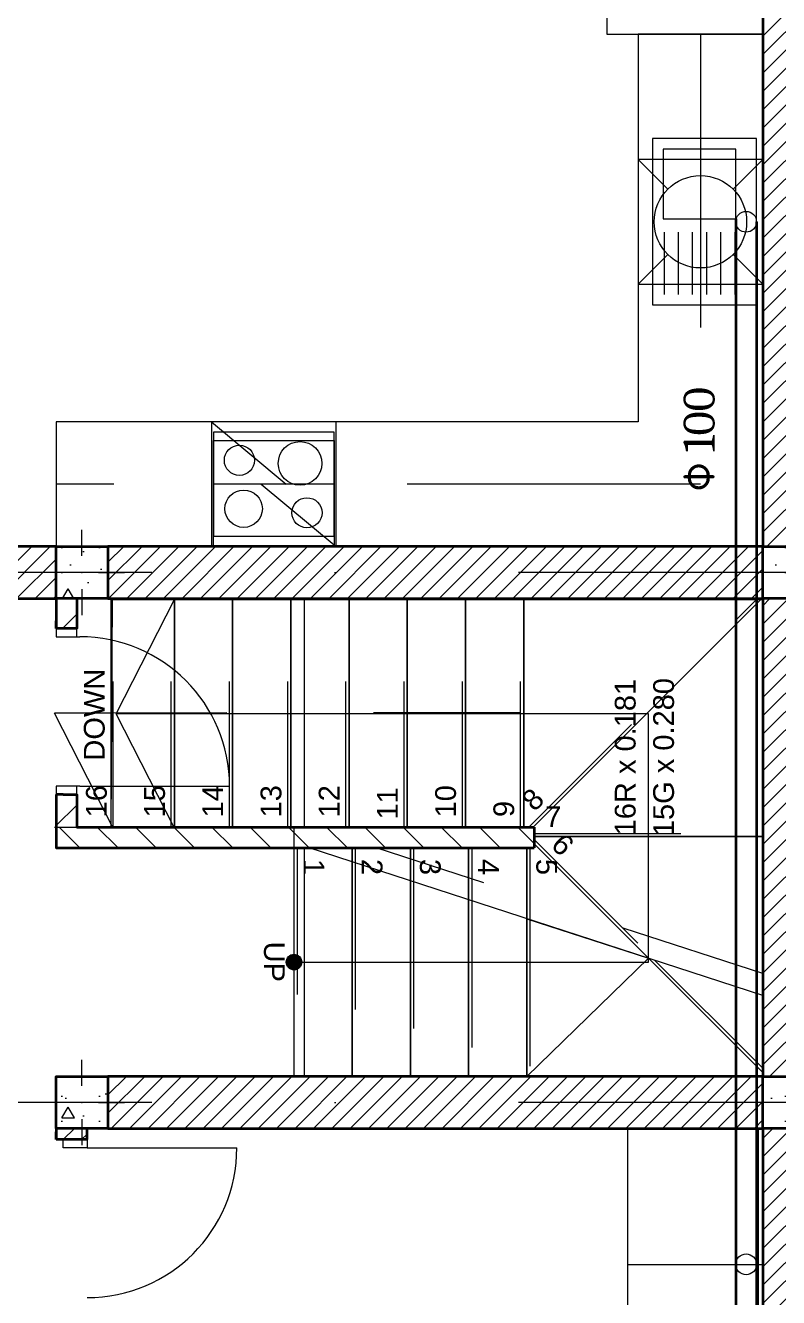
# Model space of a CAD drawing. Extents: x 19704 to 238216, y -31136 to 55916.
# Drawn here: x 216659 to 220282, y 15404 to 21525 of the extents above; entities that cross this region are included whole.
import ezdxf

# ---------------------------------------------------------------- set-up
doc = ezdxf.new("R2010")
doc.units = 0
doc.header["$LTSCALE"] = 5
doc.header["$MEASUREMENT"] = 0
for name, pattern in [('Dashed', [564.444447, 282.222223, -282.222223]), ('Dense Dotted', [176.388884, 0, -176.388884]), ('Dot & Dashed', [670.277762, 317.5, -176.388889, 0, -176.388874]), ('Small Dashed', [282.222222, 141.111111, -141.111111])]:
    doc.linetypes.add(name, pattern=pattern)
for name, color, linetype, lineweight in [('KANALIZACIJAaa', 5, 'Continuous', 35), ('Lines_Pen_No__1', 7, 'Continuous', 13), ('New_Structural - Bearing_Pen_No__20', 1, 'Continuous', 0), ('New_Structural - Bearing_Pen_No__27', 7, 'Continuous', 25), ('New_Structural - Stair & Railing_Pen_No__11', 171, 'Continuous', 18), ('Text blocks_Pen_No__1', 7, 'Continuous', 13)]:
    doc.layers.add(name, color=color, linetype=linetype, lineweight=lineweight)
for name, color, linetype, lineweight, true_color in [('New_MEP - Electrical_Pen_No__4', 7, 'Continuous', 20, 0x029e21), ('New_MEP - Electrical_Pen_No__75', 7, 'Continuous', 13, 0xaaaaaa), ('New_Structural - Bearing_Pen_No__168', 7, 'Continuous', 13, 0x6a6a6a), ('New_Structural - Bearing_Pen_No__169', 7, 'Continuous', 13, 0x6a6a6a), ('New_Structural - Bearing_Pen_No__61', 7, 'Continuous', 20, 0x6a6a6a), ('New_Structural - Bearing_Pen_No__8', 7, 'Continuous', 35, 0xa80f02), ('New_Structural - Bearing_Pen_No__89', 7, 'Continuous', 13, 0x6a6a6a), ('New_Structural - Stair & Railing_Pen_No__71', 7, 'Continuous', 18, 0x6a6a6a), ('New_Structural - Stair & Railing_Pen_No__91', 7, 'Continuous', 13, 0x6a6a6a), ('OSKI', 7, 'Continuous', 20, 0x156a84)]:
    doc.layers.add(name, color=color, linetype=linetype, lineweight=lineweight, true_color=true_color)
doc.layers.add('New_Structural - Stair & Railing', color=7, linetype='Continuous')
doc.styles.add('GENERATED_STYLE_1', font='GOTHIC.TTF')
doc.styles.add('GENERATED_STYLE_6', font='Cambria Math.ttf')
pattern_1 = [(45, (117794.76, -49648.91), (-44.194174, 44.194174), [])]
pattern_2 = [(45, (741714.59, -11168.03), (-91.923878, 91.923878), [])]
pattern_3 = [(0, (741714.6, -11168.03), (0, 623.5383), [60, -300]), (0, (741894.6, -10856.27), (0, 623.5383), [60, -300]), (60, (741714.6, -11168.03), (-540, 311.76916), [60, -300]), (60, (742074.6, -11168.03), (-540, 311.76916), [60, -300]), (120, (741774.6, -11168.03), (540, 311.76916), [60, -300]), (120, (742134.6, -11168.03), (540, 311.76916), [60, -300]), (0, (741714.59, -11108.03), (0, 120.000005), [0, -120.000005, 0, -180.000007]), (45, (741774.59, -11108.03), (-84.852817, 84.852817), [0, -90.000004, 0, -150.000006])]

# ---------------------------------------------------------------- blocks, each defined once
blk = doc.blocks.new('Stair_1')
at = {"layer": 'New_Structural - Stair & Railing_Pen_No__71', "linetype": 'Continuous', "lineweight": 20, "true_color": 0xaaaaff}
blk.add_hatch(color=161, dxfattribs=at).paths.add_polyline_path([(559934.5, 5039.3, 1), (559934.5, 4964.3, 1)])
at = {"layer": 'New_Structural - Stair & Railing_Pen_No__11', "color": 171, "linetype": 'Continuous', "lineweight": 18}
for p, q in [((559934.5, 5551.8), (560006.9, 5551.8)), ((559934.5, 4451.8), (559934.5, 5551.8)), ((562189.5, 4841.8), (560006.9, 5551.8)), ((560214.5, 5484.3), (560214.5, 4451.8)), ((560214.5, 4451.8), (560214.5, 5484.3)), ((560494.5, 5393.2), (560494.5, 4451.8)), ((560494.5, 4451.8), (560494.5, 5393.2)), ((560774.5, 5302.1), (560774.5, 4451.8)), ((560774.5, 4451.8), (560774.5, 5302.1)), ((561054.5, 5211), (561054.5, 4451.8)), ((561054.5, 4451.8), (561054.5, 5211)), ((561054.5, 5211), (561639.5, 5020.7)), ((561639.5, 5020.7), (561054.5, 4451.8)), ((561639.5, 5020.7), (562189.5, 4470.7)), ((562189.5, 4470.7), (561639.5, 5020.7)), ((561639.5, 5001.8), (561639.5, 5020.7)), ((559934.5, 5001.8), (560214.5, 5001.8)), ((560214.5, 5001.8), (561639.5, 5001.8)), ((562189.5, 4841.8), (562189.5, 4470.7)), ((562189.5, 4470.7), (562189.5, 4451.8)), ((560214.5, 4451.8), (559934.5, 4451.8)), ((560494.5, 4451.8), (560214.5, 4451.8)), ((560774.5, 4451.8), (560494.5, 4451.8)), ((561054.5, 4451.8), (560774.5, 4451.8)), ((562189.5, 4451.8), (561054.5, 4451.8))]:
    blk.add_line(p, q, dxfattribs=at)
at = {"layer": 'New_Structural - Stair & Railing_Pen_No__11', "color": 171, "linetype": 'Continuous', "lineweight": 18, "flags": 128}
blk.add_lwpolyline([(559934.5, 5039.3, -1), (559934.5, 4964.3, -1)], format="xyb", close=True, dxfattribs=at)
at = {"layer": 'New_Structural - Stair & Railing_Pen_No__91', "color": 161, "linetype": 'Small Dashed', "lineweight": 13, "true_color": 0xaaaaff}
for p, q in [((559054.3, 5646.8), (559054.3, 6746.8)), ((559054.3, 6746.8), (559079.3, 6746.8)), ((559064.3, 5646.8), (559064.3, 6746.8)), ((559079.3, 6746.8), (559359.3, 6746.8)), ((559079.3, 6196.8), (559359.3, 6746.8)), ((559344.3, 5646.8), (559344.3, 6746.8)), ((559359.3, 5646.8), (559359.3, 6746.8)), ((559359.3, 6746.8), (559639.3, 6746.8)), ((559359.3, 6746.8), (559359.3, 5646.8)), ((559624.3, 5646.8), (559624.3, 6746.8)), ((559639.3, 6746.8), (559919.3, 6746.8)), ((559639.3, 5646.8), (559639.3, 6746.8)), ((559639.3, 6746.8), (559639.3, 5646.8)), ((559904.3, 5646.8), (559904.3, 6746.8)), ((559919.3, 6746.8), (560199.3, 6746.8)), ((559919.3, 5646.8), (559919.3, 6746.8)), ((559919.3, 6746.8), (559919.3, 5646.8)), ((560184.3, 5646.8), (560184.3, 6746.8)), ((560199.3, 6746.8), (560479.3, 6746.8)), ((560199.3, 5646.8), (560199.3, 6746.8)), ((560199.3, 6746.8), (560199.3, 5646.8)), ((560464.3, 5646.8), (560464.3, 6746.8)), ((560479.3, 6746.8), (560759.3, 6746.8)), ((560479.3, 5646.8), (560479.3, 6746.8)), ((560479.3, 6746.8), (560479.3, 5646.8)), ((560744.3, 5646.8), (560744.3, 6746.8)), ((560759.3, 5646.8), (560759.3, 6746.8)), ((560759.3, 6746.8), (561039.3, 6746.8)), ((560759.3, 6746.8), (560759.3, 5646.8)), ((561024.3, 5646.8), (561024.3, 6746.8)), ((561039.3, 5646.8), (561039.3, 6746.8)), ((561039.3, 6746.8), (562180.4, 6746.8)), ((561039.3, 6746.8), (561039.3, 5646.8)), ((561059.2, 5646.8), (562159.2, 6746.8)), ((561080.4, 5646.8), (562180.4, 6746.8)), ((562180.4, 6746.8), (561080.4, 5646.8)), ((562180.4, 6746.8), (562189.5, 6746.8)), ((562189.5, 6746.8), (562189.5, 5605.7)), ((559359.3, 6196.8), (559079.3, 6196.8)), ((559359.3, 5646.8), (559079.3, 6196.8)), ((561039.3, 6196.8), (559359.3, 6196.8)), ((561639.5, 6196.8), (561039.3, 6196.8)), ((561639.5, 5605.7), (561639.5, 6196.8)), ((559079.3, 5646.8), (559054.3, 5646.8)), ((559359.3, 5646.8), (559079.3, 5646.8)), ((559639.3, 5646.8), (559359.3, 5646.8)), ((559919.3, 5646.8), (559639.3, 5646.8)), ((560199.3, 5646.8), (559919.3, 5646.8)), ((560479.3, 5646.8), (560199.3, 5646.8)), ((560759.3, 5646.8), (560479.3, 5646.8)), ((561039.3, 5646.8), (560759.3, 5646.8)), ((561080.4, 5646.8), (561039.3, 5646.8)), ((561089.5, 5646.8), (561080.4, 5646.8)), ((561089.5, 5605.7), (561089.5, 5646.8)), ((561089.5, 5620.7), (562189.5, 5620.7)), ((561089.5, 5605.7), (562189.5, 5605.7)), ((561089.5, 5570.7), (561089.5, 5605.7)), ((562189.5, 5605.7), (561089.5, 5605.7)), ((561089.5, 5591.9), (561515.1, 5166.3)), ((561639.5, 5125.9), (561639.5, 5605.7)), ((562189.5, 5605.7), (562189.5, 4946.9)), ((559949.5, 5551.8), (559949.5, 4451.8)), ((560330.1, 5551.8), (560494.5, 5551.8)), ((562189.5, 4946.9), (560330.1, 5551.8)), ((560494.5, 5551.8), (560494.5, 5498.3)), ((560494.5, 5551.8), (560774.5, 5551.8)), ((560494.5, 5498.3), (560494.5, 5551.8)), ((560509.5, 5551.8), (560509.5, 5493.4)), ((560774.5, 5551.8), (560774.5, 5407.2)), ((560774.5, 5407.2), (560774.5, 5551.8)), ((560774.5, 5551.8), (561054.5, 5551.8)), ((560789.5, 5551.8), (560789.5, 5402.4)), ((561054.5, 5551.8), (561054.5, 5316.2)), ((561054.5, 5551.8), (561089.5, 5551.8)), ((561054.5, 5316.2), (561054.5, 5551.8)), ((561069.5, 5551.8), (561069.5, 5311.3)), ((561089.5, 5551.8), (561089.5, 5570.7)), ((561089.5, 5570.7), (561483.7, 5176.6)), ((561483.7, 5176.6), (561089.5, 5570.7)), ((560229.5, 5479.4), (560229.5, 4451.8)), ((560509.5, 5388.3), (560509.5, 4451.8)), ((560789.5, 5297.2), (560789.5, 4451.8)), ((561069.5, 5206.1), (561069.5, 4451.8)), ((561671, 5010.5), (562189.5, 4491.9))]:
    blk.add_line(p, q, dxfattribs=at)
at = {"layer": 'New_Structural - Stair & Railing_Pen_No__91', "color": 161, "linetype": 'Continuous', "lineweight": 13, "true_color": 0xaaaaff}
for p, q in [((559984.5, 4451.8), (559984.5, 5551.8)), ((559984.5, 5551.8), (560006.9, 5551.8)), ((562189.5, 4841.8), (562189.5, 4451.8)), ((562189.5, 4451.8), (559984.5, 4451.8))]:
    blk.add_line(p, q, dxfattribs=at)
at = {"layer": 'New_Structural - Stair & Railing_Pen_No__71', "color": 161, "lineweight": 20, "true_color": 0xaaaaff, "char_height": 100, "style": 'GENERATED_STYLE_1'}
for s, insert, attachment_point, rotation in [('\\A1;{\\pqr;\\fArial|b0|i0|c0|p34;DOWN}', (558974.4, 6413.9), 6, 90), ('\\A1;{\\pqc;\\pt0,7100;\\fArial|b0|i0|c0|p34;16R x \\fArial|b0|i0|c0|p34;0.181\\fArial|b0|i0|c0|p34;\\A1{\\H.66x;\\S^  ;}\\fArial|b0|i0|c0|p34;\\fArial|b0|i0|c0|p34;\\fArial|b0|i0|c0|p34;\\fArial|b0|i0|c0|p34;\\A1{\\H.66x;\\S^  ;}\\fArial|b0|i0|c0|p34;\\fArial|b0|i0|c0|p34;\\fArial|b0|i0|c0|p34;\\fArial|b0|i0|c0|p34;\\A1{\\H.66x;\\S^  ;}\\fArial|b0|i0|c0|p34;}', (561606.9, 6026.9), 8, 90), ('\\A1;{\\pqc;\\pt0,7100;\\fArial|b0|i0|c0|p34;15G x \\fArial|b0|i0|c0|p34;0.280\\fArial|b0|i0|c0|p34;\\A1{\\H.66x;\\S^  ;}\\fArial|b0|i0|c0|p34;\\fArial|b0|i0|c0|p34;\\fArial|b0|i0|c0|p34;\\fArial|b0|i0|c0|p34;\\A1{\\H.66x;\\S^  ;}\\fArial|b0|i0|c0|p34;\\fArial|b0|i0|c0|p34;\\fArial|b0|i0|c0|p34;\\fArial|b0|i0|c0|p34;\\A1{\\H.66x;\\S^  ;}\\fArial|b0|i0|c0|p34;}', (561662.4, 6026.9), 2, 90), ('\\A1;{\\pqr;\\fArial|b0|i0|c0|p34;16}', (558984.4, 5853.6), 6, 90), ('\\A1;{\\pqr;\\fArial|b0|i0|c0|p34;15}', (559264.4, 5853.6), 6, 90), ('\\A1;{\\pqr;\\fArial|b0|i0|c0|p34;14}', (559543.6, 5853.6), 6, 90), ('\\A1;{\\pqr;\\fArial|b0|i0|c0|p34;13}', (559824.4, 5853.6), 6, 90), ('\\A1;{\\pqr;\\fArial|b0|i0|c0|p34;12}', (560103.6, 5853.6), 6, 90), ('\\A1;{\\pqr;\\fArial|b0|i0|c0|p34;11}', (560383.6, 5843.5), 6, 90), ('\\A1;{\\pqr;\\fArial|b0|i0|c0|p34;10}', (560664.4, 5853.6), 6, 90), ('\\A1;{\\pqr;\\fArial|b0|i0|c0|p34;8}', (561111.3, 5811.9), 6, 45), ('\\A1;{\\pqr;\\fArial|b0|i0|c0|p34;9}', (560944.4, 5777.7), 6, 90), ('\\A1;{\\pqr;\\fArial|b0|i0|c0|p34;6}', (561254.7, 5539.7), 6, 315), ('\\A1;{\\pqr;\\fArial|b0|i0|c0|p34;1}', (560030.2, 5420.9), 6, 270), ('\\A1;{\\pqr;\\fArial|b0|i0|c0|p34;2}', (560310.2, 5420.9), 6, 270), ('\\A1;{\\pqr;\\fArial|b0|i0|c0|p34;3}', (560589.4, 5420.9), 6, 270), ('\\A1;{\\pqr;\\fArial|b0|i0|c0|p34;4}', (560870.2, 5420.9), 6, 270), ('\\A1;{\\pqr;\\fArial|b0|i0|c0|p34;5}', (561149.4, 5420.9), 6, 270), ('\\A1;{\\pqr;\\fArial|b0|i0|c0|p34;UP}', (559839.4, 4906.7), 6, 270)]:
    blk.add_mtext(s, dxfattribs=dict(at, insert=insert, attachment_point=attachment_point, rotation=rotation))
at = {"layer": 'New_Structural - Stair & Railing_Pen_No__71', "color": 161, "lineweight": 20, "true_color": 0xaaaaff, "insert": (561220.4, 5701.4), "char_height": 100, "attachment_point": 6, "style": 'GENERATED_STYLE_1'}
blk.add_mtext('\\A1;{\\pqr;\\fArial|b0|i0|c0|p34;7}', dxfattribs=at)
blk = doc.blocks.new('Stair_2')
at = {"layer": 'New_Structural - Stair & Railing_Pen_No__71', "linetype": 'Continuous', "lineweight": 20, "true_color": 0xaaaaff}
blk.add_hatch(color=161, dxfattribs=at).paths.add_polyline_path([(559934.5, 5039.3, 1), (559934.5, 4964.3, 1)])
at = {"layer": 'New_Structural - Stair & Railing_Pen_No__11', "color": 171, "linetype": 'Continuous', "lineweight": 18}
for p, q in [((559054.3, 5646.8), (559054.3, 6746.8)), ((559054.3, 6746.8), (559079.3, 6746.8)), ((559079.3, 6746.8), (559359.3, 6746.8)), ((559079.3, 6196.8), (559359.3, 6746.8)), ((559359.3, 5646.8), (559359.3, 6746.8)), ((559359.3, 6746.8), (559639.3, 6746.8)), ((559359.3, 6746.8), (559359.3, 5646.8)), ((559639.3, 6746.8), (559919.3, 6746.8)), ((559639.3, 5646.8), (559639.3, 6746.8)), ((559639.3, 6746.8), (559639.3, 5646.8)), ((559919.3, 6746.8), (560199.3, 6746.8)), ((559919.3, 5646.8), (559919.3, 6746.8)), ((559919.3, 6746.8), (559919.3, 5646.8)), ((560199.3, 6746.8), (560479.3, 6746.8)), ((560199.3, 5646.8), (560199.3, 6746.8)), ((560199.3, 6746.8), (560199.3, 5646.8)), ((560479.3, 6746.8), (560759.3, 6746.8)), ((560479.3, 5646.8), (560479.3, 6746.8)), ((560479.3, 6746.8), (560479.3, 5646.8)), ((560759.3, 5646.8), (560759.3, 6746.8)), ((560759.3, 6746.8), (561039.3, 6746.8)), ((560759.3, 6746.8), (560759.3, 5646.8)), ((561039.3, 5646.8), (561039.3, 6746.8)), ((561039.3, 6746.8), (562180.4, 6746.8)), ((561039.3, 6746.8), (561039.3, 5646.8)), ((561080.4, 5646.8), (562180.4, 6746.8)), ((562180.4, 6746.8), (561080.4, 5646.8)), ((562180.4, 6746.8), (562189.5, 6746.8)), ((562189.5, 6746.8), (562189.5, 5605.7)), ((559359.3, 6196.8), (559079.3, 6196.8)), ((559359.3, 5646.8), (559079.3, 6196.8)), ((561039.3, 6196.8), (559359.3, 6196.8)), ((561639.5, 6196.8), (561039.3, 6196.8)), ((561639.5, 5605.7), (561639.5, 6196.8)), ((559079.3, 5646.8), (559054.3, 5646.8)), ((559359.3, 5646.8), (559079.3, 5646.8)), ((559639.3, 5646.8), (559359.3, 5646.8)), ((559919.3, 5646.8), (559639.3, 5646.8)), ((560199.3, 5646.8), (559919.3, 5646.8)), ((560479.3, 5646.8), (560199.3, 5646.8)), ((560759.3, 5646.8), (560479.3, 5646.8)), ((561039.3, 5646.8), (560759.3, 5646.8)), ((561080.4, 5646.8), (561039.3, 5646.8)), ((561089.5, 5646.8), (561080.4, 5646.8)), ((561089.5, 5605.7), (561089.5, 5646.8)), ((561089.5, 5605.7), (562189.5, 5605.7)), ((561089.5, 5570.7), (561089.5, 5605.7)), ((562189.5, 5605.7), (561089.5, 5605.7)), ((561639.5, 5001.8), (561639.5, 5605.7)), ((562189.5, 5605.7), (562189.5, 4470.7)), ((559934.5, 5551.8), (560214.5, 5551.8)), ((559934.5, 4451.8), (559934.5, 5551.8)), ((560214.5, 5551.8), (560214.5, 4451.8)), ((560214.5, 5551.8), (560494.5, 5551.8)), ((560214.5, 4451.8), (560214.5, 5551.8)), ((560494.5, 5551.8), (560494.5, 4451.8)), ((560494.5, 5551.8), (560774.5, 5551.8)), ((560494.5, 4451.8), (560494.5, 5551.8)), ((560774.5, 5551.8), (560774.5, 4451.8)), ((560774.5, 4451.8), (560774.5, 5551.8)), ((560774.5, 5551.8), (561054.5, 5551.8)), ((561054.5, 5551.8), (561054.5, 4451.8)), ((561054.5, 5551.8), (561089.5, 5551.8)), ((561054.5, 4451.8), (561054.5, 5551.8)), ((561089.5, 5551.8), (561089.5, 5570.7)), ((561089.5, 5570.7), (562189.5, 4470.7)), ((562189.5, 4470.7), (561089.5, 5570.7)), ((559934.5, 5001.8), (560214.5, 5001.8)), ((560214.5, 5001.8), (561639.5, 5001.8)), ((562189.5, 4470.7), (562189.5, 4451.8)), ((560214.5, 4451.8), (559934.5, 4451.8)), ((560494.5, 4451.8), (560214.5, 4451.8)), ((560774.5, 4451.8), (560494.5, 4451.8)), ((561054.5, 4451.8), (560774.5, 4451.8)), ((562189.5, 4451.8), (561054.5, 4451.8))]:
    blk.add_line(p, q, dxfattribs=at)
at = {"layer": 'New_Structural - Stair & Railing_Pen_No__11', "color": 171, "linetype": 'Continuous', "lineweight": 18, "flags": 128}
blk.add_lwpolyline([(559934.5, 5039.3, -1), (559934.5, 4964.3, -1)], format="xyb", close=True, dxfattribs=at)
at = {"layer": 'New_Structural - Stair & Railing_Pen_No__91', "color": 161, "linetype": 'Small Dashed', "lineweight": 13, "true_color": 0xaaaaff}
for p, q in [((559064.3, 5646.8), (559064.3, 6746.8)), ((559344.3, 5646.8), (559344.3, 6746.8)), ((559624.3, 5646.8), (559624.3, 6746.8)), ((559904.3, 5646.8), (559904.3, 6746.8)), ((560184.3, 5646.8), (560184.3, 6746.8)), ((560464.3, 5646.8), (560464.3, 6746.8)), ((560744.3, 5646.8), (560744.3, 6746.8)), ((561024.3, 5646.8), (561024.3, 6746.8)), ((561059.2, 5646.8), (562159.2, 6746.8)), ((561089.5, 5620.7), (562189.5, 5620.7)), ((561089.5, 5591.9), (562189.5, 4491.9)), ((559949.5, 5551.8), (559949.5, 4451.8)), ((560229.5, 5551.8), (560229.5, 4451.8)), ((560509.5, 5551.8), (560509.5, 4451.8)), ((560789.5, 5551.8), (560789.5, 4451.8)), ((561069.5, 5551.8), (561069.5, 4451.8))]:
    blk.add_line(p, q, dxfattribs=at)
at = {"layer": 'New_Structural - Stair & Railing_Pen_No__91', "color": 161, "linetype": 'Continuous', "lineweight": 13, "true_color": 0xaaaaff}
for p, q in [((559984.5, 5646.8), (559984.5, 6746.8)), ((559984.5, 6746.8), (562189.5, 6746.8)), ((562189.5, 6746.8), (562189.5, 4451.8)), ((561089.5, 5646.8), (559984.5, 5646.8)), ((561089.5, 5551.8), (561089.5, 5646.8)), ((559984.5, 4451.8), (559984.5, 5551.8)), ((559984.5, 5551.8), (561089.5, 5551.8)), ((562189.5, 4451.8), (559984.5, 4451.8))]:
    blk.add_line(p, q, dxfattribs=at)

msp = doc.modelspace()

# ---------------------------------------------------------------- hatches: boundary and pattern name
at = {"layer": 'New_Structural - Bearing_Pen_No__168', "linetype": 'Continuous', "lineweight": 13, "true_color": 0x9ea0a3}
h = msp.add_hatch(dxfattribs=at)
h.set_pattern_fill('ANSI31', color=253, scale=500, style=0)
h.set_pattern_definition(pattern_1)
h.paths.add_polyline_path([(220456.2, 22367.6), (220206.2, 22367.6), (220206.2, 19017.6), (220456.2, 19017.6)])
h = msp.add_hatch(dxfattribs=at)
h.set_pattern_fill('ANSI31', color=253, scale=500, style=0)
h.set_pattern_definition(pattern_1)
h.paths.add_polyline_path([(214106.2, 19017.6), (214106.2, 18767.6), (216806.2, 18767.6), (216806.2, 19017.6)])
h = msp.add_hatch(dxfattribs=at)
h.set_pattern_fill('ANSI31', color=253, scale=500, style=0)
h.set_pattern_definition(pattern_1)
h.paths.add_polyline_path([(217056.2, 18767.6), (220206.2, 18767.6), (220206.2, 19017.6), (217056.2, 19017.6)])
at = {"layer": 'New_Structural - Bearing_Pen_No__168', "linetype": 'Continuous', "lineweight": 13, "true_color": 0xfe847a}
h = msp.add_hatch(dxfattribs=at)
h.set_pattern_fill('COMMON_BRICK', color=11, style=0, pattern_type=2)
h.set_pattern_definition(pattern_2)
h.paths.add_polyline_path([(216806.2, 18767.6), (216806.2, 18623.8), (216906.2, 18623.8), (216906.2, 18767.6)])
at = {"layer": 'New_Structural - Bearing_Pen_No__168', "linetype": 'Continuous', "lineweight": 13, "true_color": 0x9ea0a3}
h = msp.add_hatch(dxfattribs=at)
h.set_pattern_fill('ANSI31', color=253, scale=500, style=0)
h.set_pattern_definition(pattern_1)
h.paths.add_polyline_path([(220456.2, 18767.6), (220206.2, 18767.6), (220206.2, 16467.6), (220456.2, 16467.6)])
at = {"layer": 'New_Structural - Bearing_Pen_No__168', "linetype": 'Continuous', "lineweight": 13, "true_color": 0xfe847a}
h = msp.add_hatch(dxfattribs=at)
h.set_pattern_fill('COMMON_BRICK', color=11, style=0, pattern_type=2)
h.set_pattern_definition(pattern_2)
h.paths.add_polyline_path([(216806.1, 17666.2), (216906.1, 17666.6), (216906.2, 17824.2), (216806.2, 17823.8)])
h = msp.add_hatch(dxfattribs=at)
h.set_pattern_fill('COMMON_BRICK', color=11, angle=90, style=0, pattern_type=2)
h.set_pattern_definition([(135, (247834.03, 542425.97), (-91.923878, -91.923878), [])])
h.paths.add_polyline_path([(219105.7, 17567.5), (219105.7, 17667.5), (216806.2, 17667.5), (216806.2, 17567.6)])
at = {"layer": 'New_Structural - Bearing_Pen_No__168', "linetype": 'Continuous', "lineweight": 13, "true_color": 0x9ea0a3}
h = msp.add_hatch(dxfattribs=at)
h.set_pattern_fill('ANSI31', color=253, scale=500, style=0)
h.set_pattern_definition(pattern_1)
h.paths.add_polyline_path([(217056.2, 16217.6), (220206.2, 16217.6), (220206.2, 16467.6), (217056.2, 16467.6)])
h = msp.add_hatch(dxfattribs=at)
h.set_pattern_fill('ANSI31', color=253, scale=500, style=0)
h.set_pattern_definition(pattern_1)
h.paths.add_polyline_path([(216956.2, 16217.6), (216806.2, 16217.6), (216806.2, 16163.5), (216956.2, 16163.5)])
h = msp.add_hatch(dxfattribs=at)
h.set_pattern_fill('ANSI31', color=253, scale=500, style=0)
h.set_pattern_definition(pattern_1)
h.paths.add_polyline_path([(220456.2, 16217.6), (220206.2, 16217.6), (220206.2, 12867.6), (220456.2, 12867.6)])
at = {"layer": 'New_Structural - Bearing_Pen_No__169', "linetype": 'Continuous', "lineweight": 13, "true_color": 0x68b353}
h = msp.add_hatch(dxfattribs=at)
h.set_pattern_fill('STRUCTURAL_CONCRETE', color=85, style=0, pattern_type=2)
h.set_pattern_definition(pattern_3)
h.paths.add_polyline_path([(217056.2, 18767.6), (217056.2, 19017.6), (216806.2, 19017.6), (216806.2, 18767.6)])
h = msp.add_hatch(dxfattribs=at)
h.set_pattern_fill('STRUCTURAL_CONCRETE', color=85, style=0, pattern_type=2)
h.set_pattern_definition(pattern_3)
h.paths.add_polyline_path([(220456.2, 18767.6), (220456.2, 19017.6), (220206.2, 19017.6), (220206.2, 18767.6)])
h = msp.add_hatch(dxfattribs=at)
h.set_pattern_fill('STRUCTURAL_CONCRETE', color=85, style=0, pattern_type=2)
h.set_pattern_definition(pattern_3)
h.paths.add_polyline_path([(217056.2, 16217.6), (217056.2, 16467.6), (216806.2, 16467.6), (216806.2, 16217.6)])
h = msp.add_hatch(dxfattribs=at)
h.set_pattern_fill('STRUCTURAL_CONCRETE', color=85, style=0, pattern_type=2)
h.set_pattern_definition(pattern_3)
h.paths.add_polyline_path([(220456.2, 16217.6), (220456.2, 16467.6), (220206.2, 16467.6), (220206.2, 16217.6)])

# ---------------------------------------------------------------- linework, layer by layer
at = {"layer": 'KANALIZACIJAaa'}
for p, q in [((220076.1, 20595.4), (220076.1, 14559.8)), ((220176.2, 20580.4), (220176.1, 12131.6))]:
    msp.add_line(p, q, dxfattribs=at)
at = {"layer": 'Lines_Pen_No__1', "linetype": 'Continuous'}
for centre in [(220126.1, 20580.4), (220126.1, 15563.4)]:
    msp.add_circle(centre, 50, dxfattribs=at)
at = {"layer": 'New_MEP - Electrical_Pen_No__4', "color": 104, "linetype": 'Dashed', "lineweight": 20, "true_color": 0x029e21}
for p, q in [((220206.2, 21482.9), (219906.2, 21482.9)), ((219906.2, 21482.9), (219906.2, 19317.6)), ((220206.2, 19017.6), (220206.2, 21482.9)), ((217563.8, 19017.6), (217563.8, 19527.6)), ((217563.8, 19527.6), (218143.8, 19527.6)), ((218143.8, 19527.6), (218143.8, 19017.6)), ((219906.2, 19317.6), (216806.2, 19317.6)), ((216806.2, 19317.6), (216806.2, 19017.6)), ((218143.8, 19317.6), (217563.8, 19317.6)), ((216806.2, 19017.6), (220206.2, 19017.6)), ((218143.8, 19017.6), (217563.8, 19017.6))]:
    msp.add_line(p, q, dxfattribs=at)
at = {"layer": 'New_MEP - Electrical_Pen_No__4', "color": 104, "linetype": 'Continuous', "lineweight": 20, "true_color": 0x029e21}
for p, q in [((219749, 20737.5), (219606.2, 20880.4)), ((219726.2, 20930.4), (219726.2, 20595.4)), ((220076.2, 20930.4), (219726.2, 20930.4)), ((220063.3, 20737.5), (220206.2, 20880.4)), ((220076.2, 20595.4), (220076.2, 20930.4)), ((219726.2, 20595.4), (220076.2, 20595.4)), ((219731.2, 20530.4), (219731.2, 20230.4)), ((219799.2, 20530.4), (219799.2, 20230.4)), ((219867.2, 20530.4), (219867.2, 20230.4)), ((219935.2, 20530.4), (219935.2, 20230.4)), ((220003.2, 20530.4), (220003.2, 20230.4)), ((220071.2, 20530.4), (220071.2, 20230.4)), ((219749, 20423.2), (219606.2, 20280.4)), ((220063.3, 20423.2), (220206.2, 20280.4)), ((217553.8, 19617.6), (217913.8, 19317.6)), ((217913.8, 19317.6), (217793.8, 19317.6)), ((217793.8, 19317.6), (218153.8, 19017.6))]:
    msp.add_line(p, q, dxfattribs=at)
at = {"layer": 'New_MEP - Electrical_Pen_No__4', "color": 104, "linetype": 'Continuous', "lineweight": 20, "true_color": 0x029e21, "flags": 128}
for points in [[(219456.2, 22382.9), (219456.2, 21482.9), (220206.2, 21482.9), (220206.2, 22382.9)], [(219606.2, 19617.6), (216806.2, 19617.6), (216806.2, 19017.6), (220206.2, 19017.6), (220206.2, 21482.9), (219606.2, 21482.9)], [(219676.2, 20980.4), (219676.2, 20180.4), (220176.2, 20180.4), (220176.2, 20980.4)], [(219606.2, 20880.4), (219606.2, 20280.4), (220206.2, 20280.4), (220206.2, 20880.4)], [(218153.8, 19617.6), (217553.8, 19617.6), (217553.8, 19017.6), (218153.8, 19017.6)], [(218143.8, 19567.6), (217563.8, 19567.6), (217563.8, 19067.6), (218143.8, 19067.6)]]:
    msp.add_lwpolyline(points, close=True, dxfattribs=at)
at = {"layer": 'New_MEP - Electrical_Pen_No__4', "color": 104, "linetype": 'Continuous', "lineweight": 20, "true_color": 0x029e21}
for centre, radius in [((219906.2, 20580.4), 222.2), ((217688.5, 19432.6), 72.5), ((217980.2, 19417.6), 105), ((217708.8, 19199.6), 90), ((218013.3, 19180.1), 72.5)]:
    msp.add_circle(centre, radius, dxfattribs=at)
at = {"layer": 'New_MEP - Electrical_Pen_No__75', "color": 6, "linetype": 'Continuous', "lineweight": 20}
for p, q in [((219556.2, 13857.8), (219556.2, 16217.6)), ((220186.2, 13857.8), (220186.2, 16217.6)), ((220206.2, 13857.8), (220206.2, 15639.4)), ((219556.2, 15563.4), (220206.2, 15563.4))]:
    msp.add_line(p, q, dxfattribs=at)
at = {"layer": 'New_Structural - Bearing_Pen_No__20', "color": 1, "linetype": 'Continuous', "lineweight": 0}
for p, q in [((216931.2, 18972.6), (216931.2, 19097.6)), ((216851.2, 18892.6), (216726.2, 18892.6)), ((217011.2, 18892.6), (217136.2, 18892.6)), ((220251.2, 18892.6), (220126.2, 18892.6)), ((216931.2, 18812.6), (216931.2, 18687.6)), ((216931.2, 16422.6), (216931.2, 16547.6)), ((216851.2, 16342.6), (216726.2, 16342.6)), ((217011.2, 16342.6), (217136.2, 16342.6)), ((220251.2, 16342.6), (220126.2, 16342.6)), ((216931.2, 16262.6), (216931.2, 16137.6))]:
    msp.add_line(p, q, dxfattribs=at)
for p in [(216931.2, 18892.6), (216931.2, 16342.6)]:
    msp.add_point(p, dxfattribs=at)
at = {"layer": 'New_Structural - Bearing_Pen_No__27', "color": 7, "linetype": 'Continuous', "lineweight": 35}
for p, q in [((216806.2, 18623.8), (216806.2, 18660.8)), ((216806.2, 18623.8), (216806.2, 18660.8)), ((216806.2, 18623.8), (216806.2, 18660.8)), ((216841.2, 18623.8), (216806.2, 18623.8)), ((216841.2, 18623.8), (216806.2, 18623.8)), ((216841.2, 18623.8), (216806.2, 18623.8)), ((216806.2, 17823.8), (216806.2, 17786.8)), ((216841.2, 17823.8), (216806.2, 17823.8)), ((216841.2, 17823.8), (216806.2, 17823.8)), ((216841.2, 17823.8), (216806.2, 17823.8)), ((216806.2, 17823.8), (216806.2, 17786.8)), ((216806.2, 17823.8), (216806.2, 17786.8)), ((219105.8, 17667.6), (219106.2, 17567.6)), ((216806.2, 16163.5), (216806.2, 16200.5)), ((216806.2, 16163.5), (216806.2, 16200.5)), ((216806.2, 16163.5), (216806.2, 16200.5)), ((216841.2, 16163.5), (216806.2, 16163.5)), ((216841.2, 16163.5), (216806.2, 16163.5)), ((216841.2, 16163.5), (216806.2, 16163.5)), ((216956.2, 16163.5), (216841.2, 16163.5)), ((216956.2, 16163.5), (216841.2, 16163.5)), ((216956.2, 16163.5), (216841.2, 16163.5)), ((216956.2, 16163.5), (216956.2, 16200.5)), ((216956.2, 16163.5), (216956.2, 16200.5)), ((216956.2, 16163.5), (216956.2, 16200.5))]:
    msp.add_line(p, q, dxfattribs=at)
for points in [[(220206.2, 22367.6), (220206.2, 19017.6)], [(216806.2, 19017.6), (214106.2, 19017.6)], [(220206.2, 19017.6), (217056.2, 19017.6)], [(214106.2, 18767.6), (216806.2, 18767.6)], [(216806.2, 18767.6), (216806.2, 18623.8)], [(216906.2, 18767.6), (216906.2, 18623.8), (216841.2, 18623.8)], [(217056.2, 18767.6), (220206.2, 18767.6)], [(220206.2, 18767.6), (220206.2, 16467.6)], [(216806.2, 17823.8), (216806.2, 17567.1), (219106.2, 17567.6)], [(216841.2, 17823.8), (216906.2, 17823.8), (216906.2, 17667.1), (219106.1, 17667.6)], [(220206.2, 16467.6), (217056.2, 16467.6)], [(216806.2, 16217.6), (216806.2, 16163.5)], [(216956.2, 16163.5), (216956.2, 16217.6)], [(217056.2, 16217.6), (220206.2, 16217.6)], [(220206.2, 16217.6), (220206.2, 12867.6)]]:
    msp.add_lwpolyline(points, dxfattribs=at)
at = {"layer": 'New_Structural - Bearing_Pen_No__61', "color": 251, "linetype": 'Continuous', "lineweight": 20, "true_color": 0x6a6a6a}
for p, q in [((216806.2, 18623.8), (216806.2, 18583.8)), ((216906.2, 18583.8), (216906.2, 18623.8)), ((216806.2, 18583.8), (216921.2, 18583.8)), ((216921.2, 17863.8), (216806.2, 17863.8)), ((216806.2, 17863.8), (216806.2, 17823.8)), ((216906.2, 17823.8), (216906.2, 17863.8)), ((216921.2, 17863.8), (217641.2, 17863.8)), ((216841.2, 16123.5), (216841.2, 16163.5)), ((216841.2, 16163.5), (216956.2, 16163.5)), ((216956.2, 16163.5), (216956.2, 16123.5)), ((216956.2, 16123.5), (216841.2, 16123.5)), ((216956.2, 16123.5), (217676.2, 16123.5))]:
    msp.add_line(p, q, dxfattribs=at)
for centre, start, end in [((216921.2, 17863.8), 0, 90), ((216956.2, 16123.5), 270, 0)]:
    msp.add_arc(centre, 720, start, end, dxfattribs=at)
at = {"layer": 'New_Structural - Bearing_Pen_No__8', "color": 14, "linetype": 'Continuous', "lineweight": 35, "true_color": 0xa80f02}
for points in [[(217056.2, 18767.6), (216806.2, 18767.6), (216806.2, 19017.6), (217056.2, 19017.6)], [(220456.2, 18767.6), (220206.2, 18767.6), (220206.2, 19017.6), (220456.2, 19017.6)], [(217056.2, 16217.6), (216806.2, 16217.6), (216806.2, 16467.6), (217056.2, 16467.6)], [(220456.2, 16217.6), (220206.2, 16217.6), (220206.2, 16467.6), (220456.2, 16467.6)]]:
    msp.add_lwpolyline(points, close=True, dxfattribs=at)
at = {"layer": 'New_Structural - Bearing_Pen_No__89', "color": 123, "linetype": 'Continuous', "lineweight": 20, "true_color": 0x71cebe, "flags": 128}
msp.add_lwpolyline([(217078.6, 18766.3), (220206.2, 18767.6), (220206.2, 16467.6), (217951.2, 16467.6), (217951.2, 17662.6), (217122.3, 17662.6), (217070.9, 17662.2)], close=True, dxfattribs=at)
at = {"layer": 'New_Structural - Stair & Railing_Pen_No__11', "color": 171, "linetype": 'Continuous', "lineweight": 18}
for p, q in [((216798.6, 18766.1), (217078.6, 18766.3)), ((217078.6, 18766.3), (217358.6, 18766.5)), ((217358.6, 18766.5), (217638.6, 18766.7)), ((217638.6, 18766.7), (217918.6, 18766.9)), ((217918.6, 18766.9), (218198.6, 18767)), ((218198.6, 18767), (218478.6, 18767.2)), ((218478.6, 18767.2), (218758.6, 18767.4)), ((218758.6, 18767.4), (219038.6, 18767.6)), ((219038.6, 18767.6), (219038.9, 18767.6)), ((219038.9, 18767.6), (220206.2, 18767.6)), ((220206.2, 18767.6), (220206.2, 17647.6)), ((217078.9, 18216.3), (216798.9, 18216.1)), ((217079.3, 17666.3), (216799.3, 17666.1)), ((217359.3, 17666.5), (217079.3, 17666.3)), ((217639.3, 17666.7), (217359.3, 17666.5)), ((217919.3, 17666.9), (217639.3, 17666.7)), ((218199.3, 17667), (217919.3, 17666.9)), ((218479.3, 17667.2), (218199.3, 17667)), ((218759.3, 17667.4), (218479.3, 17667.2)), ((219039.3, 17667.6), (218759.3, 17667.4)), ((219106.2, 17667.6), (219039.3, 17667.6)), ((219106.2, 17647.6), (219106.2, 17667.6)), ((219106.2, 17581.5), (219106.2, 17647.6)), ((220206.2, 17647.6), (220206.2, 16481.5)), ((219106.2, 17567.6), (219106.2, 17581.5)), ((217640, 17567.6), (217920, 17567.6)), ((217640, 17567.6), (217920, 17567.6)), ((217920, 17567.6), (218200, 17567.6)), ((217920, 17567.6), (218200, 17567.6)), ((218200, 17567.6), (218480, 17567.6)), ((218200, 17567.6), (218480, 17567.6)), ((218480, 17567.6), (218760, 17567.6)), ((218480, 17567.6), (218760, 17567.6)), ((218760, 17567.6), (219040, 17567.6)), ((219040, 17567.6), (219106.2, 17567.6)), ((217920, 16467.6), (217640, 16467.6)), ((217920, 16467.6), (217640, 16467.6)), ((218200, 16467.6), (217920, 16467.6)), ((218200, 16467.6), (217920, 16467.6)), ((218480, 16467.6), (218200, 16467.6)), ((218480, 16467.6), (218200, 16467.6)), ((218760, 16467.6), (218480, 16467.6)), ((218760, 16467.6), (218480, 16467.6)), ((219040, 16467.6), (218760, 16467.6)), ((219040, 16467.6), (218760, 16467.6)), ((219320, 16467.6), (219040, 16467.6)), ((220206.2, 16467.6), (219040, 16467.6)), ((220206.2, 16481.5), (220206.2, 16467.6))]:
    msp.add_line(p, q, dxfattribs=at)
at = {"layer": 'New_Structural - Stair & Railing_Pen_No__91', "color": 161, "linetype": 'Small Dashed', "lineweight": 13, "true_color": 0xaaaaff}
for p, q in [((216798.6, 18766.1), (217078.6, 18766.3)), ((217078.6, 18766.3), (217358.6, 18766.5)), ((217358.6, 18766.5), (217638.6, 18766.7)), ((217638.6, 18766.7), (217918.6, 18766.9)), ((217918.6, 18766.9), (218198.6, 18767)), ((218198.6, 18767), (218478.6, 18767.2)), ((218478.6, 18767.2), (218758.6, 18767.4)), ((218758.6, 18767.4), (219038.6, 18767.6)), ((219038.6, 18767.6), (219038.9, 18767.6)), ((219038.9, 18767.6), (220206.2, 18767.6)), ((220206.2, 18767.6), (220206.2, 17647.6)), ((217078.9, 18216.3), (216798.9, 18216.1)), ((217079.3, 17666.3), (216798.9, 18216.1)), ((219039.1, 18217.6), (217078.9, 18216.3)), ((217079.3, 17666.3), (216799.3, 17666.1)), ((217359.3, 17666.5), (217079.3, 17666.3)), ((217639.3, 17666.7), (217359.3, 17666.5)), ((217919.3, 17666.9), (217639.3, 17666.7)), ((218199.3, 17667), (217919.3, 17666.9)), ((218479.3, 17667.2), (218199.3, 17667)), ((218759.3, 17667.4), (218479.3, 17667.2)), ((219039.3, 17667.6), (218759.3, 17667.4)), ((219106.2, 17667.6), (219039.3, 17667.6)), ((219106.2, 17647.6), (219106.2, 17667.6)), ((219106.2, 17581.5), (219106.2, 17647.6)), ((220206.2, 17647.6), (220206.2, 16481.5)), ((219106.2, 17567.6), (219106.2, 17581.5)), ((218872.3, 17567.6), (219040, 17567.6)), ((219040, 17567.6), (219106.2, 17567.6)), ((220206.2, 16467.6), (219432.3, 16467.6)), ((220206.2, 16481.5), (220206.2, 16467.6))]:
    msp.add_line(p, q, dxfattribs=at)
at = {"layer": 'New_Structural - Stair & Railing_Pen_No__91', "color": 161, "linetype": 'Continuous', "lineweight": 13, "true_color": 0xaaaaff}
for p, q in [((217690, 18766.7), (219038.9, 18767.6)), ((219038.9, 18767.6), (220206.2, 18767.6)), ((220206.2, 18767.6), (220206.2, 16467.6)), ((219039.3, 17667.6), (217690, 17666.7)), ((219106.2, 17667.6), (219039.3, 17667.6)), ((219106.2, 17567.6), (219106.2, 17667.6)), ((217690, 17567.6), (218760, 17567.6)), ((217690, 17567.6), (219106.2, 17567.6)), ((219320, 16467.6), (217690, 16467.6)), ((220206.2, 16467.6), (217690, 16467.6))]:
    msp.add_line(p, q, dxfattribs=at)
at = {"layer": 'OSKI', "linetype": 'Dot & Dashed'}
for p, q in [((223970.8, 18892.6), (206832.4, 18892.6)), ((223970.8, 16342.6), (206832.4, 16342.6))]:
    msp.add_line(p, q, dxfattribs=at)

# ---------------------------------------------------------------- block references
at = {"layer": 'New_Structural - Stair & Railing', "color": 8, "linetype": 'Dense Dotted', "lineweight": 15}
for name in ['Stair_1', 'Stair_2']:
    msp.add_blockref(name, (-341983.4, 12015.8), dxfattribs=at)

# ---------------------------------------------------------------- texts
at = {"layer": 'Text blocks_Pen_No__1', "linetype": 'Continuous', "insert": (219824.6, 19284.3), "char_height": 150, "attachment_point": 1, "rotation": 90, "style": 'GENERATED_STYLE_6'}
msp.add_mtext('Ф 100', dxfattribs=at)

doc.saveas('drawing.dxf')
